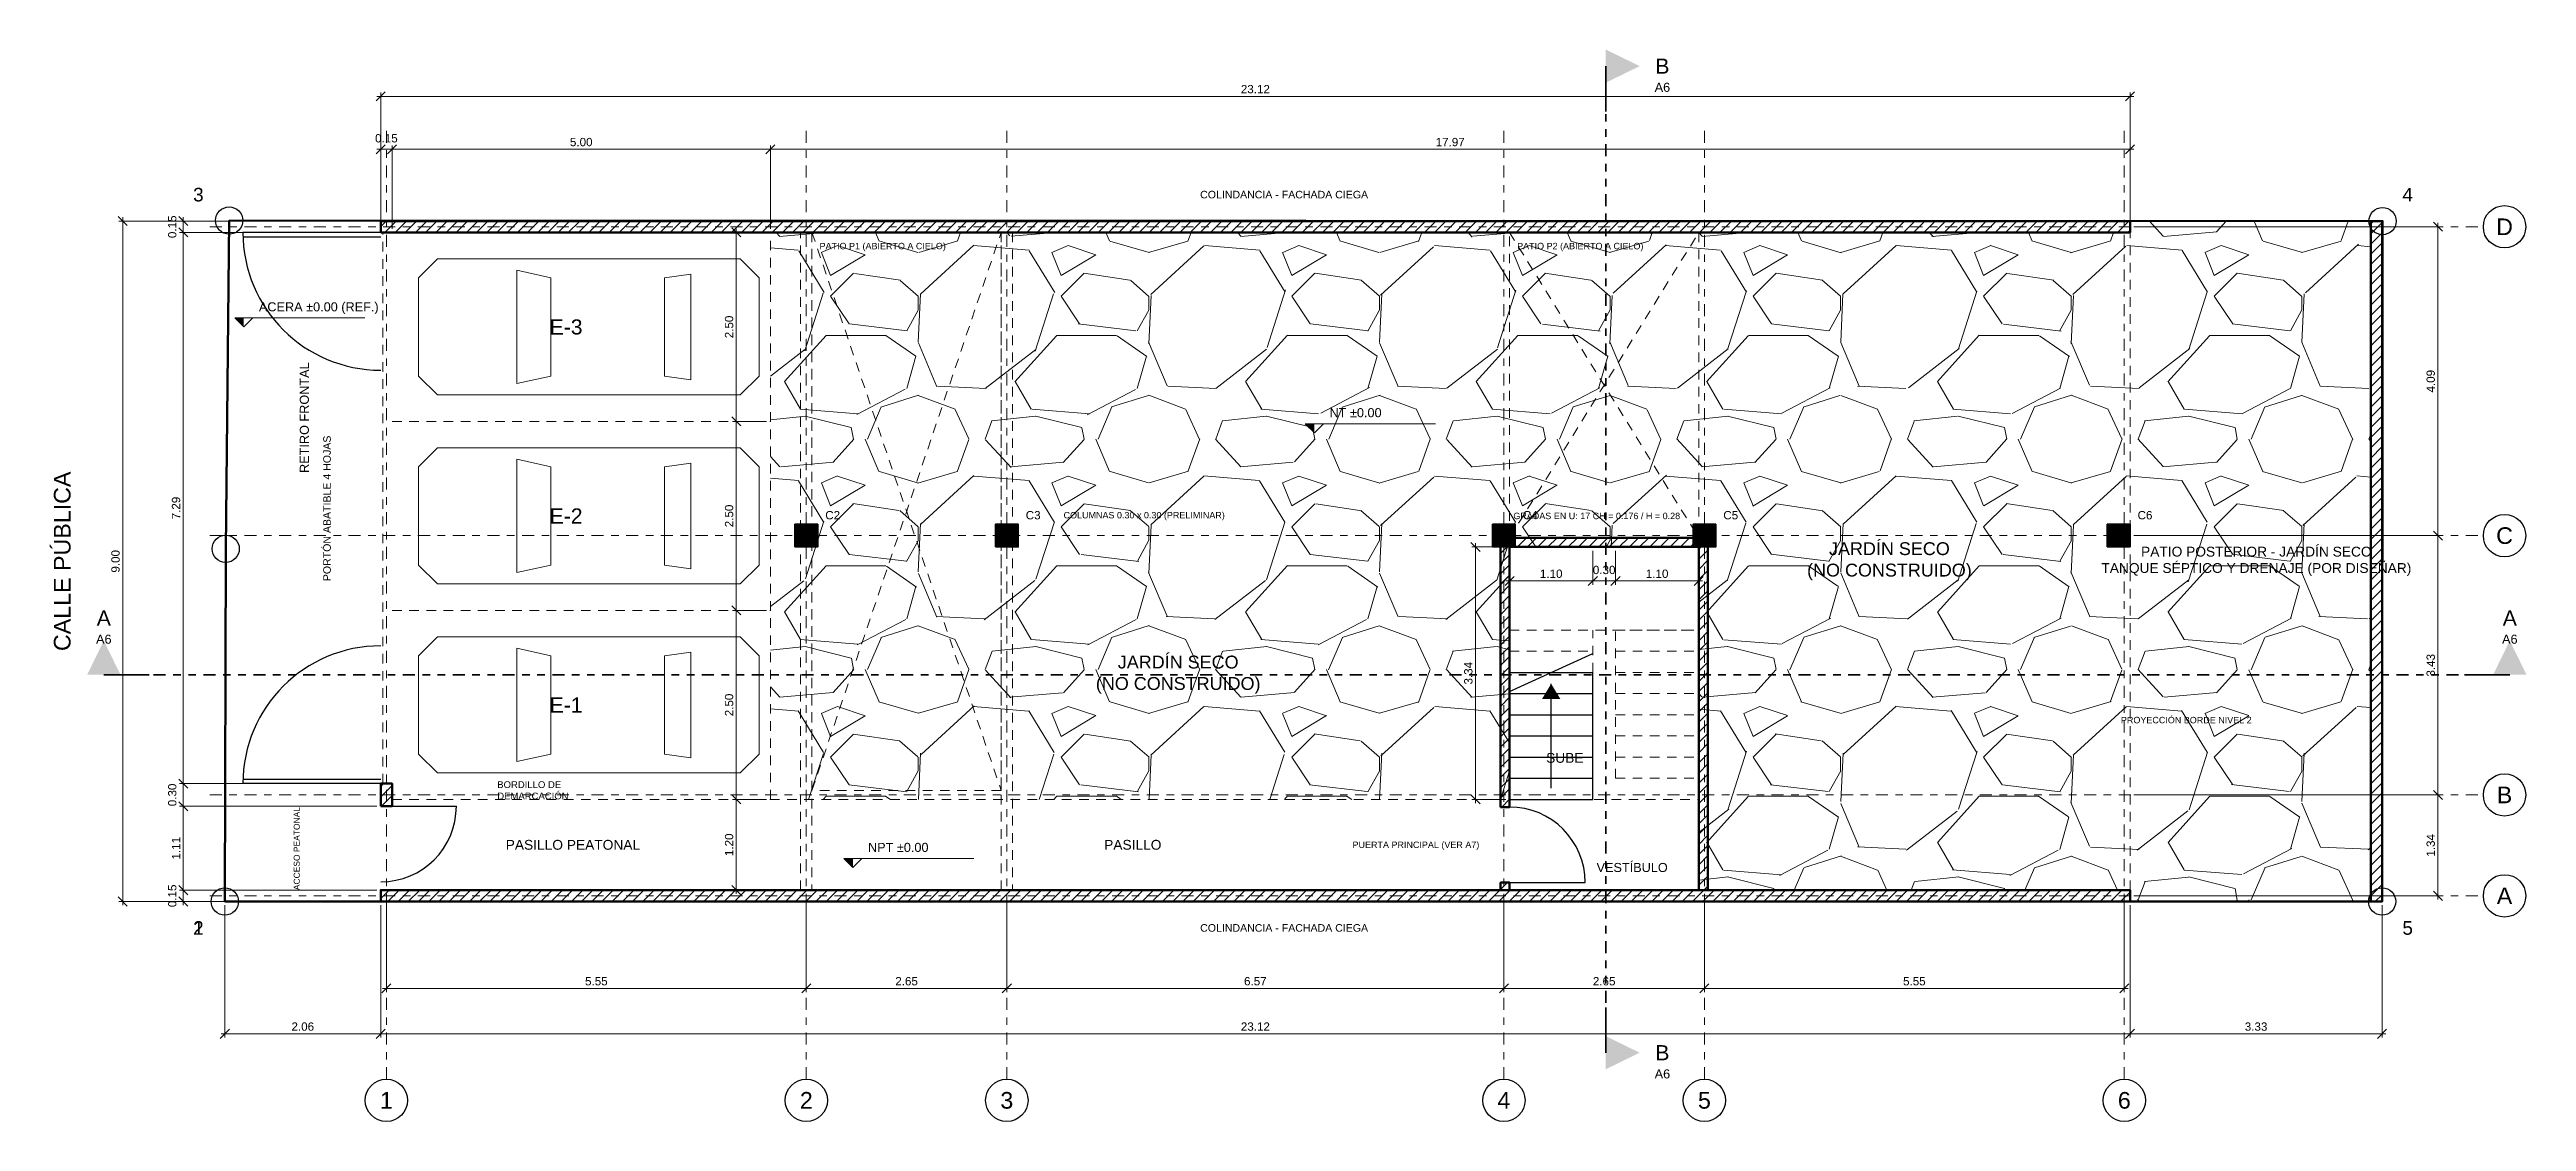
# Model space of a CAD drawing. Header units: metres. Extents: x -2.3 to 30.4, y -2.9 to 11.3.
import ezdxf
from ezdxf.enums import TextEntityAlignment as Align

# ---------------------------------------------------------------- set-up
doc = ezdxf.new("R2010")
doc.units = ezdxf.units.M
for name, pattern in [('CENTER', [5.08, 3.175, -0.635, 0.635, -0.635]), ('DASHED', [1.524, 1.27, -0.254]), ('PHANTOM', [6.35, 3.175, -0.635, 0.635, -0.635, 0.635, -0.635])]:
    doc.linetypes.add(name, pattern=pattern)
for name, color, linetype, lineweight in [('A-CORTES', 7, 'Continuous', 35), ('A-COTA-50', 7, 'Continuous', 18), ('A-DEMARCACION', 8, 'DASHED', 18), ('A-EJES', 8, 'CENTER', 13), ('A-EJES-TXT', 7, 'Continuous', 25), ('A-ESCALERA', 7, 'Continuous', 25), ('A-ESPACIOS', 7, 'Continuous', 25), ('A-JARDIN', 8, 'Continuous', 9), ('A-MURO', 7, 'Continuous', 50), ('A-MURO-TRAMA', 8, 'Continuous', 9), ('A-NIVELES', 7, 'Continuous', 18), ('A-PROYECCION', 8, 'DASHED', 18), ('A-PUERTA', 7, 'Continuous', 25), ('A-TXT-50', 7, 'Continuous', 18), ('A-VEHICULO', 8, 'Continuous', 18), ('E-COLUMNA', 7, 'Continuous', 35), ('T-LINDERO', 7, 'Continuous', 50), ('T-VERTICE', 7, 'Continuous', 25)]:
    doc.layers.add(name, color=color, linetype=linetype, lineweight=lineweight)
doc.styles.add('ARIAL', font='arial.ttf')
doc.dimstyles.new('COTA-50', dxfattribs={"dimtxt": 0.11, "dimasz": 0.06, "dimexe": 0.05, "dimexo": 0.05, "dimgap": 0.04, "dimtad": 1, "dimzin": 0, "dimdsep": 46, "dimtxsty": 'ARIAL', "dimtsz": 0.06, "dimcen": 2.5, "dimdle": 0.05, "dimclrd": 7, "dimclre": 7, "dimclrt": 7, "dimazin": 3, "dimtfac": 1, "dimtmove": 0, "dimatfit": 3, "dimlwd": 18, "dimlwe": 13})

# ---------------------------------------------------------------- blocks, each defined once
blk = doc.blocks.new('_OBLIQUE')
at = {"color": 0, "linetype": 'BYBLOCK'}
blk.add_line((-0.5, -0.5), (0.5, 0.5), dxfattribs=at)
blk = doc.blocks.new('*D27')
at = {"color": 7, "lineweight": 13}
for p, q in [((25.23, 1.41), (29.3, 1.41)), ((25.23, 0.075), (29.3, 0.075))]:
    blk.add_line(p, q, dxfattribs=at)
at = {"color": 7, "lineweight": 18}
blk.add_line((29.25, 0.025), (29.25, 1.46), dxfattribs=at)
at = {"layer": 'Defpoints'}
for p in [(25.18, 1.41), (25.18, 0.075), (29.25, 0.075)]:
    blk.add_point(p, dxfattribs=at)
at = {"layer": 'A-COTA-50', "color": 7, "xscale": 0.12, "yscale": 0.12, "rotation": 90}
for p in [(29.25, 1.41), (29.25, 0.075)]:
    blk.add_blockref('_OBLIQUE', p, dxfattribs=at)
at = {"layer": 'A-COTA-50', "color": 7, "insert": (29.155, 0.7425), "char_height": 0.11, "attachment_point": 5, "rotation": 90, "style": 'ARIAL'}
blk.add_mtext('1.34', dxfattribs=at)

msp = doc.modelspace()

# ---------------------------------------------------------------- hatches: boundary and pattern name
at = {"layer": 'A-JARDIN'}
h = msp.add_hatch(dxfattribs=at)
h.set_pattern_fill('GRAVEL', scale=0.12)
h.paths.add_polyline_path([(7.21, 1.35), (7.21, 8.85), (25.18, 8.85), (25.18, 9), (28.362, 9), (28.362, 0), (25.18, 0), (25.18, 0.15), (19.48, 0.15), (19.48, 1.35)])
h.paths.add_polyline_path([(16.98, 1.35), (16.98, 4.69), (19.48, 4.69), (19.48, 1.35)], flags=16)
at = {"layer": 'A-MURO-TRAMA'}
h = msp.add_hatch(dxfattribs=at)
h.set_pattern_fill('ANSI31', scale=0.03)
h.paths.add_polyline_path([(2.06, 8.85), (2.06, 9), (25.18, 9), (25.18, 8.85)])
h = msp.add_hatch(dxfattribs=at)
h.set_pattern_fill('ANSI31', scale=0.03)
h.paths.add_polyline_path([(28.362, 0), (28.362, 9), (28.512, 9), (28.512, 0)])
h = msp.add_hatch(dxfattribs=at)
h.set_pattern_fill('ANSI31', scale=0.03)
h.paths.add_polyline_path([(16.86, 1.25), (16.86, 4.81), (16.98, 4.81), (16.98, 1.25)])
h = msp.add_hatch(dxfattribs=at)
h.set_pattern_fill('ANSI31', scale=0.03)
h.paths.add_polyline_path([(16.98, 4.69), (16.98, 4.81), (19.48, 4.81), (19.48, 4.69)])
h = msp.add_hatch(dxfattribs=at)
h.set_pattern_fill('ANSI31', scale=0.03)
h.paths.add_polyline_path([(19.48, 0.15), (19.48, 4.81), (19.6, 4.81), (19.6, 0.15)])
h = msp.add_hatch(dxfattribs=at)
h.set_pattern_fill('ANSI31', scale=0.03)
h.paths.add_polyline_path([(2.06, 1.26), (2.06, 1.56), (2.21, 1.56), (2.21, 1.26)])
h = msp.add_hatch(dxfattribs=at)
h.set_pattern_fill('ANSI31', scale=0.03)
h.paths.add_polyline_path([(2.06, 0), (2.06, 0.15), (25.18, 0.15), (25.18, 0)])
h = msp.add_hatch(dxfattribs=at)
h.set_pattern_fill('ANSI31', scale=0.03)
h.paths.add_polyline_path([(16.86, 0.15), (16.86, 0.25), (16.98, 0.25), (16.98, 0.15)])
at = {"layer": 'A-NIVELES'}
for points in [[(0.13, 7.72), (0.25, 7.72), (0.25, 7.6)], [(14.28, 6.32), (14.4, 6.32), (14.4, 6.2)], [(8.18, 0.57), (8.3, 0.57), (8.3, 0.45)]]:
    msp.add_hatch(color=7, dxfattribs=at).paths.add_polyline_path(points)
at = {"layer": 'E-COLUMNA'}
for points in [[(7.535, 4.69), (7.535, 4.99), (7.835, 4.99), (7.835, 4.69)], [(10.185, 4.69), (10.185, 4.99), (10.485, 4.99), (10.485, 4.69)], [(16.755, 4.69), (16.755, 4.99), (17.055, 4.99), (17.055, 4.69)], [(19.405, 4.69), (19.405, 4.99), (19.705, 4.99), (19.705, 4.69)], [(24.88, 4.69), (24.88, 4.99), (25.18, 4.99), (25.18, 4.69)]]:
    msp.add_hatch(color=7, dxfattribs=at).paths.add_polyline_path(points)

# ---------------------------------------------------------------- linework, layer by layer
at = {"layer": 'A-CORTES'}
for p, q in [((18.25, 11.05), (18.25, 10.45)), ((-1.6, 3), (-1, 3)), ((30.2, 3), (29.6, 3)), ((18.25, -2), (18.25, -1.4))]:
    msp.add_line(p, q, dxfattribs=at)
at = {"layer": 'A-CORTES', "linetype": 'PHANTOM', "ltscale": 0.05}
for p, q in [((18.25, -2), (18.25, 11.05)), ((-1.6, 3), (30.2, 3))]:
    msp.add_line(p, q, dxfattribs=at)
at = {"layer": 'A-CORTES'}
for points in [[(18.25, 10.83), (18.25, 11.27), (18.7, 11.05)], [(-1.82, 3), (-1.38, 3), (-1.6, 3.45)], [(29.98, 3), (30.42, 3), (30.2, 3.45)], [(18.25, -2.22), (18.25, -1.78), (18.7, -2)]]:
    msp.add_solid(points, dxfattribs=at)
at = {"layer": 'A-DEMARCACION', "ltscale": 0.1}
for p, q in [((7.21, 1.35), (7.21, 8.85)), ((2.21, 6.35), (7.21, 6.35)), ((2.21, 3.85), (7.21, 3.85)), ((2.21, 1.35), (19.48, 1.35)), ((19.48, 0.15), (19.48, 1.35))]:
    msp.add_line(p, q, dxfattribs=at)
at = {"layer": 'A-EJES', "ltscale": 0.05}
for p, q in [((2.135, -2.35), (2.135, 10.2)), ((7.685, -2.35), (7.685, 10.2)), ((10.335, -2.35), (10.335, 10.2)), ((16.905, -2.35), (16.905, 10.2)), ((19.555, -2.35), (19.555, 10.2)), ((25.105, -2.35), (25.105, 10.2)), ((-0.2, 8.925), (29.85, 8.925)), ((-0.2, 4.84), (29.85, 4.84)), ((-0.2, 1.41), (29.85, 1.41)), ((-0.2, 0.075), (29.85, 0.075))]:
    msp.add_line(p, q, dxfattribs=at)
at = {"layer": 'A-EJES-TXT'}
for centre in [(30.13, 8.925), (30.13, 4.84), (30.13, 1.41), (30.13, 0.075), (2.135, -2.63), (7.685, -2.63), (10.335, -2.63), (16.905, -2.63), (19.555, -2.63), (25.105, -2.63)]:
    msp.add_circle(centre, 0.28, dxfattribs=at)
at = {"layer": 'A-ESCALERA'}
for p, q in [((16.98, 2.78), (18.08, 3.28)), ((16.98, 3.03), (18.08, 3.03)), ((18.08, 1.35), (18.08, 3.03)), ((16.98, 2.75), (18.08, 2.75)), ((17.53, 1.5), (17.53, 2.88)), ((16.98, 2.47), (18.08, 2.47)), ((16.98, 2.19), (18.08, 2.19)), ((16.98, 1.91), (18.08, 1.91)), ((16.98, 1.63), (18.08, 1.63)), ((16.98, 1.35), (18.08, 1.35))]:
    msp.add_line(p, q, dxfattribs=at)
msp.add_solid([(17.53, 2.88), (17.41, 2.68), (17.65, 2.68)], dxfattribs=at)
at = {"layer": 'A-MURO'}
for points in [[(2.06, 8.85), (2.06, 9), (25.18, 9), (25.18, 8.85)], [(28.362, 0), (28.362, 9), (28.512, 9), (28.512, 0)], [(16.86, 1.25), (16.86, 4.81), (16.98, 4.81), (16.98, 1.25)], [(16.98, 4.69), (16.98, 4.81), (19.48, 4.81), (19.48, 4.69)], [(19.48, 0.15), (19.48, 4.81), (19.6, 4.81), (19.6, 0.15)], [(2.06, 1.26), (2.06, 1.56), (2.21, 1.56), (2.21, 1.26)], [(2.06, 0), (2.06, 0.15), (25.18, 0.15), (25.18, 0)], [(16.86, 0.15), (16.86, 0.25), (16.98, 0.25), (16.98, 0.15)]]:
    msp.add_lwpolyline(points, close=True, dxfattribs=at)
at = {"layer": 'A-NIVELES'}
for p, q in [((0.13, 7.72), (1.85, 7.72)), ((14.28, 6.32), (16, 6.32)), ((8.18, 0.57), (9.9, 0.57))]:
    msp.add_line(p, q, dxfattribs=at)
for points in [[(0.13, 7.72), (0.37, 7.72), (0.25, 7.6)], [(14.28, 6.32), (14.52, 6.32), (14.4, 6.2)], [(8.18, 0.57), (8.42, 0.57), (8.3, 0.45)]]:
    msp.add_lwpolyline(points, close=True, dxfattribs=at)
at = {"layer": 'A-PROYECCION', "ltscale": 0.1}
for p, q in [((2.09, 1.56), (2.09, 8.85)), ((7.76, 1.47), (10.26, 8.85)), ((7.76, 8.85), (10.26, 1.47)), ((16.98, 4.81), (19.48, 8.85)), ((16.98, 8.85), (19.48, 4.81)), ((25.18, 0.15), (25.18, 8.85)), ((16.98, 3.59), (18.08, 3.59)), ((16.98, 3.59), (19.48, 3.59)), ((16.98, 3.31), (18.08, 3.31)), ((18.08, 3.03), (18.08, 3.59)), ((18.38, 3.59), (19.48, 3.59)), ((18.38, 1.63), (18.38, 3.59)), ((18.38, 3.31), (19.48, 3.31)), ((18.38, 3.03), (19.48, 3.03)), ((18.38, 2.75), (19.48, 2.75)), ((18.38, 2.47), (19.48, 2.47)), ((18.38, 2.19), (19.48, 2.19)), ((18.38, 1.91), (19.48, 1.91)), ((18.38, 1.63), (19.48, 1.63))]:
    msp.add_line(p, q, dxfattribs=at)
for points in [[(7.61, 0.15), (7.61, 8.85), (7.76, 8.85), (7.76, 0.15)], [(7.76, 1.47), (7.76, 8.85), (10.26, 8.85), (10.26, 1.47)], [(10.26, 0.15), (10.26, 8.85), (10.41, 8.85), (10.41, 0.15)], [(16.98, 4.81), (16.98, 8.85), (19.48, 8.85), (19.48, 4.81)]]:
    msp.add_lwpolyline(points, close=True, dxfattribs=at)
at = {"layer": 'A-PUERTA'}
for p, q in [((2.06, 8.85), (0.238, 8.85)), ((2.06, 8.85), (0.238, 8.85)), ((0.238, 8.79), (2.06, 8.79)), ((0.238, 1.62), (2.06, 1.62)), ((2.06, 1.56), (0.238, 1.56)), ((2.06, 1.56), (0.238, 1.56)), ((2.06, 1.26), (3.06, 1.26)), ((16.98, 0.25), (17.98, 0.25))]:
    msp.add_line(p, q, dxfattribs=at)
for centre, radius, start, end in [((2.06, 8.85), 1.822, 180, -90), ((2.06, 1.56), 1.822, 90, 180), ((2.06, 1.26), 1, -90, 0), ((16.98, 0.25), 1, 0, 90)]:
    msp.add_arc(centre, radius, start, end, dxfattribs=at)
at = {"layer": 'A-VEHICULO'}
for points in [[(2.56, 6.95), (2.56, 8.25), (2.81, 8.5), (6.81, 8.5), (7.06, 8.25), (7.06, 6.95), (6.81, 6.7), (2.81, 6.7)], [(3.86, 6.85), (3.86, 8.35), (4.31, 8.25), (4.31, 6.95)], [(6.16, 6.9), (6.16, 8.3), (5.81, 8.25), (5.81, 6.95)], [(2.56, 4.45), (2.56, 5.75), (2.81, 6), (6.81, 6), (7.06, 5.75), (7.06, 4.45), (6.81, 4.2), (2.81, 4.2)], [(3.86, 4.35), (3.86, 5.85), (4.31, 5.75), (4.31, 4.45)], [(6.16, 4.4), (6.16, 5.8), (5.81, 5.75), (5.81, 4.45)], [(2.56, 1.95), (2.56, 3.25), (2.81, 3.5), (6.81, 3.5), (7.06, 3.25), (7.06, 1.95), (6.81, 1.7), (2.81, 1.7)], [(3.86, 1.85), (3.86, 3.35), (4.31, 3.25), (4.31, 1.95)], [(6.16, 1.9), (6.16, 3.3), (5.81, 3.25), (5.81, 1.95)]]:
    msp.add_lwpolyline(points, close=True, dxfattribs=at)
at = {"layer": 'E-COLUMNA'}
for points in [[(7.535, 4.69), (7.535, 4.99), (7.835, 4.99), (7.835, 4.69)], [(10.185, 4.69), (10.185, 4.99), (10.485, 4.99), (10.485, 4.69)], [(16.755, 4.69), (16.755, 4.99), (17.055, 4.99), (17.055, 4.69)], [(19.405, 4.69), (19.405, 4.99), (19.705, 4.99), (19.705, 4.69)], [(24.88, 4.69), (24.88, 4.99), (25.18, 4.99), (25.18, 4.69)]]:
    msp.add_lwpolyline(points, close=True, dxfattribs=at)
at = {"layer": 'T-LINDERO'}
msp.add_lwpolyline([(0, 0), (0.011, 4.665), (0.057, 9.007), (28.518, 9), (28.512, 0)], close=True, dxfattribs=at)
at = {"layer": 'T-VERTICE'}
for centre in [(0.057, 9.007), (28.518, 9), (0.011, 4.665), (0, 0), (28.512, 0)]:
    msp.add_circle(centre, 0.18, dxfattribs=at)

# ---------------------------------------------------------------- texts
at = {"layer": 'A-CORTES', "style": 'ARIAL'}
for s, height, p in [('B', 0.2, (19, 11.05)), ('A6', 0.12, (19, 10.77)), ('A', 0.2, (-1.6, 3.75)), ('A', 0.2, (30.2, 3.75)), ('A6', 0.12, (-1.6, 3.47)), ('A6', 0.12, (30.2, 3.47)), ('B', 0.2, (19, -2)), ('A6', 0.12, (19, -2.28))]:
    msp.add_text(s, height=height, dxfattribs=at).set_placement(p, align=Align.MIDDLE_CENTER)
at = {"layer": 'A-EJES-TXT', "style": 'ARIAL'}
for s, p in [('D', (30.13, 8.925)), ('C', (30.13, 4.84)), ('B', (30.13, 1.41)), ('A', (30.13, 0.075)), ('1', (2.135, -2.63)), ('2', (7.685, -2.63)), ('3', (10.335, -2.63)), ('4', (16.905, -2.63)), ('5', (19.555, -2.63)), ('6', (25.105, -2.63))]:
    msp.add_text(s, height=0.22, dxfattribs=at).set_placement(p, align=Align.MIDDLE_CENTER)
at = {"layer": 'A-ESCALERA', "style": 'ARIAL'}
msp.add_text('SUBE', height=0.13, dxfattribs=at).set_placement((17.71, 1.9), align=Align.MIDDLE_CENTER)
at = {"layer": 'A-ESPACIOS', "style": 'ARIAL'}
for s, height, p in [('E-3', 0.2, (4.51, 7.6)), ('E-2', 0.2, (4.51, 5.1)), ('E-1', 0.2, (4.51, 2.6)), ('PASILLO PEATONAL', 0.13, (4.6, 0.75)), ('PASILLO', 0.13, (12, 0.75)), ('VESTÍBULO', 0.12, (18.6, 0.45))]:
    msp.add_text(s, height=height, dxfattribs=at).set_placement(p, align=Align.MIDDLE_CENTER)
for s, height, p in [('RETIRO FRONTAL', 0.12, (1.05, 6.4)), ('CALLE PÚBLICA', 0.22, (-2.15, 4.5))]:
    msp.add_text(s, height=height, rotation=90, dxfattribs=at).set_placement(p, align=Align.MIDDLE_CENTER)
at = {"layer": 'A-ESPACIOS', "attachment_point": 5, "style": 'ARIAL'}
for s, insert, char_height, width in [('JARDÍN SECO\\P(NO CONSTRUIDO)', (22, 4.5), 0.17, 3.5), ('PATIO POSTERIOR - JARDÍN SECO\\PTANQUE SÉPTICO Y DRENAJE (POR DISEÑAR)', (26.85, 4.5), 0.13, 6.5), ('JARDÍN SECO\\P(NO CONSTRUIDO)', (12.6, 3), 0.17, 3.5)]:
    msp.add_mtext(s, dxfattribs=dict(at, insert=insert, char_height=char_height, width=width))
at = {"layer": 'A-NIVELES', "style": 'ARIAL'}
for s, p in [('ACERA ±0.00 (REF.)', (0.45, 7.77)), ('NT ±0.00', (14.6, 6.37)), ('NPT ±0.00', (8.5, 0.62))]:
    msp.add_text(s, height=0.12, dxfattribs=at).set_placement(p, align=Align.BOTTOM_LEFT)
at = {"layer": 'A-TXT-50', "style": 'ARIAL'}
for s, p in [('PATIO P1 (ABIERTO A CIELO)', (7.86, 8.67)), ('PATIO P2 (ABIERTO A CIELO)', (17.08, 8.67)), ('GRADAS EN U: 17 CH = 0.176 / H = 0.28', (17.03, 5.1)), ('PROYECCIÓN BORDE NIVEL 2', (25.06, 2.4))]:
    msp.add_text(s, height=0.085, dxfattribs=at).set_placement(p, align=Align.MIDDLE_LEFT)
for s, height, p in [('PORTÓN ABATIBLE 4 HOJAS', 0.1, (1.35, 5.2)), ('ACCESO PEATONAL', 0.08, (0.95, 0.7))]:
    msp.add_text(s, height=height, rotation=90, dxfattribs=at).set_placement(p, align=Align.MIDDLE_CENTER)
msp.add_text('PUERTA PRINCIPAL (VER A7)', height=0.085, dxfattribs=at).set_placement((16.58, 0.75), align=Align.MIDDLE_RIGHT)
for s, insert, char_height, width, attachment_point in [('COLINDANCIA - FACHADA CIEGA', (14, 9.35), 0.1, 6, 5), ('BORDILLO DE DEMARCACIÓN', (3.6, 1.47), 0.09, 1, 4), ('COLINDANCIA - FACHADA CIEGA', (14, -0.35), 0.1, 6, 5)]:
    msp.add_mtext(s, dxfattribs=dict(at, insert=insert, char_height=char_height, width=width, attachment_point=attachment_point))
at = {"layer": 'E-COLUMNA', "style": 'ARIAL'}
for s, height, p in [('C2', 0.11, (7.935, 5.11)), ('C3', 0.11, (10.585, 5.11)), ('COLUMNAS 0.30 x 0.30 (PRELIMINAR)', 0.085, (11.085, 5.11)), ('C4', 0.11, (17.155, 5.11)), ('C5', 0.11, (19.805, 5.11)), ('C6', 0.11, (25.28, 5.11))]:
    msp.add_text(s, height=height, dxfattribs=at).set_placement(p, align=Align.MIDDLE_LEFT)
at = {"layer": 'T-VERTICE', "style": 'ARIAL'}
for s, p in [('3', (-0.35, 9.35)), ('4', (28.85, 9.35)), ('2', (-0.35, -0.35)), ('1', (-0.35, -0.35)), ('5', (28.85, -0.35))]:
    msp.add_text(s, height=0.18, dxfattribs=at).set_placement(p, align=Align.MIDDLE_CENTER)

# ---------------------------------------------------------------- dimensions: what is measured, and where the dimension line sits
at = {"layer": 'A-COTA-50'}
for base, p1, p2 in [((2.06, 10.65), (2.06, 9), (25.18, 9)), ((2.06, 9.95), (2.06, 8.85), (2.21, 8.85)), ((2.21, 9.95), (2.21, 8.85), (7.21, 8.85)), ((7.21, 9.95), (7.21, 8.85), (25.18, 8.85)), ((16.98, 4.24), (16.98, 4.69), (18.08, 4.69)), ((18.08, 4.24), (18.08, 4.69), (18.38, 4.69)), ((18.38, 4.24), (18.38, 4.69), (19.48, 4.69)), ((0, -1.75), (0, 0), (2.06, 0)), ((2.06, -1.75), (2.06, 0), (25.18, 0)), ((2.135, -1.15), (2.135, 0.075), (7.685, 0.075)), ((7.685, -1.15), (7.685, 0.075), (10.335, 0.075)), ((10.335, -1.15), (10.335, 0.075), (16.905, 0.075)), ((16.905, -1.15), (16.905, 0.075), (19.555, 0.075)), ((19.555, -1.15), (19.555, 0.075), (25.105, 0.075)), ((25.18, -1.75), (25.18, 0), (28.512, 0))]:
    msp.add_linear_dim(base=base, p1=p1, p2=p2, dimstyle='COTA-50', dxfattribs=at).render()
for base, p1, p2 in [((-1.35, 0), (2.06, 0), (2.06, 9)), ((-0.55, 8.85), (2.06, 8.85), (2.06, 9)), ((-0.55, 1.56), (2.06, 1.56), (2.06, 8.85)), ((6.76, 6.35), (7.21, 6.35), (7.21, 8.85)), ((29.25, 4.84), (25.18, 4.84), (25.18, 8.925)), ((6.76, 3.85), (7.21, 3.85), (7.21, 6.35)), ((16.53, 1.35), (16.98, 1.35), (16.98, 4.69)), ((29.25, 1.41), (25.18, 1.41), (25.18, 4.84)), ((6.76, 1.35), (7.21, 1.35), (7.21, 3.85)), ((-0.55, 1.26), (2.06, 1.26), (2.06, 1.56)), ((-0.55, 0.15), (2.06, 0.15), (2.06, 1.26)), ((6.76, 0.15), (7.21, 0.15), (7.21, 1.35)), ((-0.55, 0), (2.06, 0), (2.06, 0.15))]:
    msp.add_linear_dim(base=base, p1=p1, p2=p2, angle=90, dimstyle='COTA-50', dxfattribs=at).render()
dim = msp.add_linear_dim(base=(29.25, 0.075), p1=(25.18, 0.075), p2=(25.18, 1.41), angle=90, dimstyle='COTA-50', dxfattribs=at)
dim.commit()
dim.dimension.update_dxf_attribs({"geometry": '*D27', "text_midpoint": (29.155, 0.7425)})

doc.saveas('drawing.dxf')
